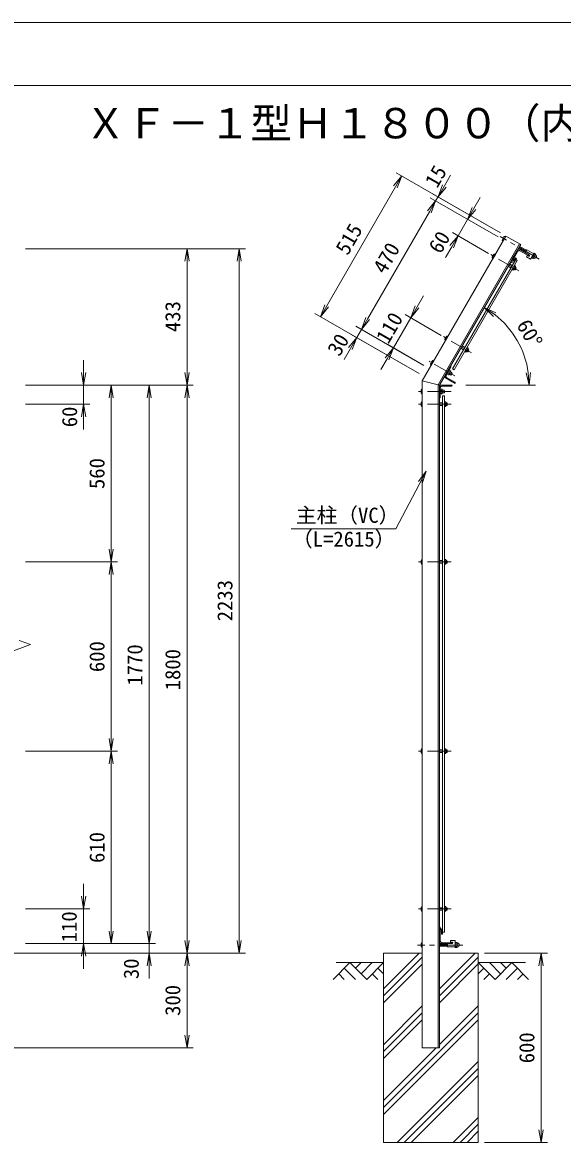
# Model space of a CAD drawing. Units: millimetres, scale not verified. Extents: x -4200 to 4200, y -2970 to 2970.
# Drawn here: x -950 to 760, y -590 to 2970 of the extents above; entities that cross this region are included whole.
import ezdxf
from ezdxf.enums import TextEntityAlignment as Align

# ---------------------------------------------------------------- set-up
doc = ezdxf.new("R2010")
doc.units = ezdxf.units.MM
doc.header["$LTSCALE"] = 15
doc.linetypes.add('CHAIN1', pattern=[8, 5, -1, 1, -1])
doc.layers.add('0-1_D-TTL-TXT', color=7, linetype='Continuous')
for name, color, linetype, lineweight in [('0-2_D-STR-DIM', 7, 'Continuous', 9), ('0-3_0', 7, 'Continuous', 9), ('0-4_D-STR3', 3, 'Continuous', 9), ('0-5_D-BMK', 2, 'CHAIN1', 9), ('0-6_D-STR-TXT', 7, 'Continuous', 9), ('0-7_D-STR1', 1, 'Continuous', 9), ('0-8_D-BGD', 7, 'Continuous', 9), ('0-9_D-STR4', 7, 'Continuous', 9), ('0-A_D-DCR-HCH', 7, 'Continuous', 9), ('0-C_D-TTL', 2, 'Continuous', 9)]:
    doc.layers.add(name, color=color, linetype=linetype, lineweight=lineweight)
doc.styles.add('ＭＳ ゴシック', font='')
doc.styles.get('ＭＳ ゴシック').set_extended_font_data('MS Gothic')

# ---------------------------------------------------------------- blocks, each defined once
blk = doc.blocks.new('_Open')
at = {"layer": '0-3_0'}
blk.add_line((-15, 2.5), (0, 0), dxfattribs=at)
blk.add_lwpolyline([(-15, -2.5), (0, 0), (-15, 0)], dxfattribs=at)

msp = doc.modelspace()

# ---------------------------------------------------------------- linework, layer by layer
at = {"layer": '0-2_D-STR-DIM'}
for p, q in [((563.45, 2303), (233.62, 2493.43)), ((385.76, 2451.77), (405.76, 2486.42)), ((230.94, 2448.79), (13.44, 2072.06)), ((563.45, 2303), (348.44, 2427.13)), ((555.95, 2290.01), (340.94, 2414.14)), ((555.95, 2290.01), (340.94, 2414.14)), ((358.26, 2404.14), (365.76, 2417.13)), ((479.28, 2380.46), (499.28, 2415.1)), ((143.26, 2031.75), (338.26, 2369.5)), ((338.26, 2369.5), (318.26, 2334.86)), ((555.95, 2290.01), (441.96, 2355.82)), ((459.28, 2345.82), (429.28, 2293.86)), ((525.95, 2238.05), (411.96, 2303.86)), ((-940.31, 2253), (-409.26, 2253)), ((-920.31, 2253), (-244.1, 2253)), ((409.28, 2259.22), (389.28, 2224.58)), ((-429.26, 1860), (-429.26, 2213)), ((-264.1, 2213), (-264.1, 60)), ((299.28, 2068.69), (319.28, 2103.33)), ((143.26, 2031.75), (163.26, 2066.39)), ((472.46, 1997.41), (522.3, 2083.73)), ((305.95, 1857), (-23.88, 2047.42)), ((224.28, 1938.79), (279.28, 2034.05)), ((375.95, 1978.24), (261.96, 2044.05)), ((320.95, 1882.98), (105.94, 2007.11)), ((320.95, 1882.98), (105.94, 2007.11)), ((123.26, 1997.11), (108.26, 1971.13)), ((305.95, 1857), (90.94, 1981.13)), ((88.26, 1936.49), (68.26, 1901.85)), ((320.95, 1882.98), (206.96, 1948.79)), ((-756.79, 1860), (-756.79, 1900)), ((204.28, 1904.15), (184.28, 1869.51)), ((-940.31, 1820), (-649.26, 1820)), ((-940.31, 1820), (-529.26, 1820)), ((-940.31, 1820), (-409.26, 1820)), ((-920.31, 1820), (-736.79, 1820)), ((-920.31, 1820), (-409.26, 1820)), ((-756.79, 1820), (-756.79, 1760)), ((453.41, 1820), (674.57, 1820)), ((-940.31, 1760), (-736.79, 1760)), ((-669.26, 1300), (-669.26, 1780)), ((-549.26, 1780), (-549.26, 90)), ((-429.26, 1780), (-429.26, 60)), ((-756.79, 1720), (-756.79, 1680)), ((-940.31, 1260), (-649.26, 1260)), ((-940.31, 1260), (-649.26, 1260)), ((-669.26, 700), (-669.26, 1220)), ((-995.55, 972.17), (-925.07, 997.82)), ((-925.07, 997.82), (-960.31, 1010.65)), ((-940.31, 660), (-649.26, 660)), ((-940.31, 660), (-649.26, 660)), ((-669.26, 90), (-669.26, 620)), ((-756.79, 200), (-756.79, 240)), ((-940.31, 160), (-736.79, 160)), ((-756.79, 50), (-756.79, 160)), ((-549.26, 90), (-549.26, 130)), ((-940.31, 50), (-649.26, 50)), ((-940.31, 50), (-529.26, 50)), ((-940.31, 50), (-529.26, 50)), ((-920.31, 50), (-736.79, 50)), ((-549.26, 50), (-549.26, 20)), ((-1292.54, 20), (-409.26, 20)), ((-1290.31, 20), (-529.26, 20)), ((-1290.31, 20), (-409.26, 20)), ((-1270.31, 20), (-244.1, 20)), ((-756.79, 10), (-756.79, -30)), ((513.03, 20), (712.05, 20)), ((-549.26, -20), (-549.26, -60)), ((-429.26, -20), (-429.26, -240)), ((692.05, -540), (692.05, -20)), ((-1395.31, -280), (-409.26, -280)), ((513.03, -580), (712.05, -580))]:
    msp.add_line(p, q, dxfattribs=at)
msp.add_arc((370.03, 1820), 284.53, 8.06138, 51.93862, dxfattribs=at)
at = {"layer": '0-4_D-STR3'}
for p, q in [((574.56, 2290.24), (569.56, 2281.58)), ((579.52, 2290.84), (571.52, 2276.98)), ((578.65, 2291.34), (579.52, 2290.84)), ((570.65, 2277.48), (571.52, 2276.98)), ((620.28, 2253.44), (642.15, 2240.82)), ((620.66, 2254.09), (642.53, 2241.47)), ((623.91, 2259.72), (645.78, 2247.1)), ((624.28, 2260.37), (646.15, 2247.75)), ((647.15, 2249.48), (641.9, 2240.39)), ((668.8, 2236.98), (647.15, 2249.48)), ((611.69, 2218.57), (411.7, 1872.16)), ((616.89, 2215.57), (416.89, 1869.16)), ((542.31, 2234.38), (537.31, 2225.72)), ((538.4, 2221.62), (539.27, 2221.12)), ((547.27, 2234.98), (539.27, 2221.12)), ((546.4, 2235.48), (547.27, 2234.98)), ((611.69, 2218.57), (616.89, 2215.57)), ((654.68, 2233.01), (641.9, 2240.39)), ((648.31, 2231.49), (645.81, 2227.16)), ((658.8, 2219.66), (645.81, 2227.16)), ((652.43, 2229.11), (648.31, 2231.49)), ((668.8, 2236.98), (658.8, 2219.66)), ((662.62, 2224.27), (666.52, 2222.02)), ((668.92, 2237.18), (662.75, 2226.49)), ((668.92, 2237.18), (662.75, 2226.49)), ((668.54, 2225.52), (664.64, 2227.77)), ((674.55, 2233.93), (668.38, 2223.24)), ((674.55, 2233.93), (668.38, 2223.24)), ((672.59, 2232.54), (668.69, 2234.79)), ((670.72, 2238.3), (674.62, 2236.05)), ((588.03, 2197.58), (596.69, 2192.58)), ((592.03, 2204.51), (600.69, 2199.51)), ((600.14, 2186.55), (603.41, 2184.66)), ((602.01, 2189.8), (605.28, 2187.91)), ((603.41, 2184.66), (604.66, 2185.39)), ((604.66, 2185.39), (610.91, 2196.21)), ((605.77, 2196.3), (609.04, 2194.41)), ((605.79, 2187.33), (608.65, 2185.68)), ((607.64, 2199.55), (610.91, 2197.66)), ((612.65, 2192.61), (608.65, 2185.68)), ((608.65, 2185.68), (610.29, 2186.12)), ((609.79, 2194.26), (612.65, 2192.61)), ((613.09, 2190.97), (610.29, 2186.12)), ((610.91, 2197.66), (610.91, 2196.21)), ((610.91, 2197.66), (610.91, 2196.21)), ((612.65, 2192.61), (613.09, 2190.97)), ((392.31, 1974.57), (387.31, 1965.91)), ((388.4, 1961.81), (389.27, 1961.31)), ((397.27, 1975.17), (389.27, 1961.31)), ((396.4, 1975.67), (397.27, 1975.17)), ((438.03, 1937.78), (446.69, 1932.78)), ((442.03, 1944.71), (450.69, 1939.71)), ((450.14, 1926.74), (453.41, 1924.85)), ((452.01, 1929.99), (455.28, 1928.1)), ((453.41, 1924.85), (454.66, 1925.58)), ((454.66, 1925.58), (460.91, 1936.4)), ((455.77, 1936.49), (459.04, 1934.6)), ((455.79, 1927.53), (458.65, 1925.88)), ((457.64, 1939.74), (460.91, 1937.85)), ((462.65, 1932.81), (458.65, 1925.88)), ((458.65, 1925.88), (460.29, 1926.32)), ((459.79, 1934.46), (462.65, 1932.81)), ((463.09, 1931.17), (460.29, 1926.32)), ((460.91, 1937.85), (460.91, 1936.4)), ((460.91, 1937.85), (460.91, 1936.4)), ((462.65, 1932.81), (463.09, 1931.17)), ((347.31, 1896.63), (342.31, 1887.97)), ((352.27, 1897.23), (344.27, 1883.37)), ((351.4, 1897.73), (352.27, 1897.23)), ((343.4, 1883.87), (344.27, 1883.37)), ((393.88, 1855.3), (398.45, 1852.66)), ((395.76, 1858.55), (400.33, 1855.91)), ((398.45, 1852.66), (399.7, 1853.39)), ((399.51, 1865.05), (404.08, 1862.41)), ((399.7, 1853.39), (405.95, 1864.21)), ((400.83, 1855.33), (405.85, 1852.43)), ((401.39, 1868.3), (405.95, 1865.66)), ((404.83, 1862.26), (409.85, 1859.36)), ((409.85, 1859.36), (405.85, 1852.43)), ((405.85, 1852.43), (407.49, 1852.87)), ((405.95, 1865.66), (405.95, 1864.21)), ((405.95, 1865.66), (405.95, 1864.21)), ((410.29, 1857.72), (407.49, 1852.87)), ((409.85, 1859.36), (410.29, 1857.72)), ((411.69, 1872.16), (416.89, 1869.16)), ((312.03, 1805), (312.03, 1795)), ((315.03, 1808), (316.03, 1808)), ((315.03, 1792), (316.03, 1792)), ((316.03, 1808), (316.03, 1792)), ((373.03, 1807.5), (378.31, 1807.5)), ((373.03, 1803.75), (378.31, 1803.75)), ((373.03, 1796.24), (378.31, 1796.24)), ((373.03, 1792.49), (378.31, 1792.49)), ((378.31, 1807.5), (379.04, 1806.25)), ((378.31, 1807.5), (379.04, 1806.25)), ((378.31, 1792.49), (379.04, 1793.75)), ((379.04, 1793.75), (379.04, 1806.25)), ((379.04, 1804), (384.84, 1804)), ((379.04, 1796), (384.84, 1796)), ((380.03, 1786), (380.03, 86)), ((380.03, 1786), (386.03, 1786)), ((384.84, 1804), (386.04, 1802.8)), ((384.84, 1804), (384.84, 1796)), ((384.84, 1796), (386.04, 1797.2)), ((386.03, 1786), (386.03, 86)), ((386.04, 1802.8), (386.04, 1797.2)), ((312.03, 1765), (312.03, 1755)), ((315.03, 1768), (316.03, 1768)), ((315.03, 1752), (316.03, 1752)), ((316.03, 1768), (316.03, 1752)), ((370.03, 1764), (380.03, 1764)), ((370.03, 1756), (380.03, 1756)), ((386.03, 1767.5), (389.81, 1767.5)), ((386.03, 1763.75), (389.81, 1763.75)), ((386.03, 1756.24), (389.81, 1756.24)), ((386.03, 1752.49), (389.81, 1752.49)), ((389.81, 1767.5), (390.53, 1766.25)), ((389.81, 1767.5), (390.53, 1766.25)), ((389.81, 1752.49), (390.53, 1753.75)), ((390.53, 1753.75), (390.53, 1766.25)), ((390.53, 1764), (393.83, 1764)), ((390.53, 1756), (393.83, 1756)), ((393.83, 1764), (395.03, 1762.8)), ((393.83, 1764), (393.83, 1756)), ((393.83, 1756), (395.03, 1757.2)), ((395.03, 1762.8), (395.03, 1757.2)), ((312.03, 1265), (312.03, 1255)), ((315.03, 1268), (316.03, 1268)), ((315.03, 1252), (316.03, 1252)), ((316.03, 1268), (316.03, 1252)), ((370.03, 1264), (380.03, 1264)), ((370.03, 1256), (380.03, 1256)), ((386.03, 1267.5), (389.81, 1267.5)), ((386.03, 1263.75), (389.81, 1263.75)), ((386.03, 1256.24), (389.81, 1256.24)), ((386.03, 1252.49), (389.81, 1252.49)), ((389.81, 1267.5), (390.53, 1266.25)), ((389.81, 1267.5), (390.53, 1266.25)), ((389.81, 1252.49), (390.53, 1253.75)), ((390.53, 1253.75), (390.53, 1266.25)), ((390.53, 1264), (393.83, 1264)), ((390.53, 1256), (393.83, 1256)), ((393.83, 1264), (395.03, 1262.8)), ((393.83, 1264), (393.83, 1256)), ((393.83, 1256), (395.03, 1257.2)), ((395.03, 1262.8), (395.03, 1257.2)), ((312.03, 665), (312.03, 655)), ((315.03, 668), (316.03, 668)), ((315.03, 652), (316.03, 652)), ((316.03, 668), (316.03, 652)), ((370.03, 664), (380.03, 664)), ((370.03, 656), (380.03, 656)), ((386.03, 667.5), (389.81, 667.5)), ((386.03, 663.75), (389.81, 663.75)), ((386.03, 656.24), (389.81, 656.24)), ((386.03, 652.49), (389.81, 652.49)), ((389.81, 667.5), (390.53, 666.25)), ((389.81, 667.5), (390.53, 666.25)), ((389.81, 652.49), (390.53, 653.75)), ((390.53, 653.75), (390.53, 666.25)), ((390.53, 664), (393.83, 664)), ((390.53, 656), (393.83, 656)), ((393.83, 664), (395.03, 662.8)), ((393.83, 664), (393.83, 656)), ((393.83, 656), (395.03, 657.2)), ((395.03, 662.8), (395.03, 657.2)), ((312.03, 165), (312.03, 155)), ((315.03, 168), (316.03, 168)), ((315.03, 152), (316.03, 152)), ((316.03, 168), (316.03, 152)), ((370.03, 164), (380.03, 164)), ((370.03, 156), (380.03, 156)), ((386.03, 167.5), (389.81, 167.5)), ((386.03, 163.75), (389.81, 163.75)), ((386.03, 156.24), (389.81, 156.24)), ((386.03, 152.49), (389.81, 152.49)), ((389.81, 167.5), (390.53, 166.25)), ((389.81, 167.5), (390.53, 166.25)), ((389.81, 152.49), (390.53, 153.75)), ((390.53, 153.75), (390.53, 166.25)), ((390.53, 164), (393.83, 164)), ((390.53, 156), (393.83, 156)), ((393.83, 164), (395.03, 162.8)), ((393.83, 164), (393.83, 156)), ((393.83, 156), (395.03, 157.2)), ((395.03, 162.8), (395.03, 157.2)), ((380.03, 86), (386.03, 86)), ((312.03, 50.5), (312.03, 40.5)), ((315.03, 53.5), (316.03, 53.5)), ((315.03, 37.5), (316.03, 37.5)), ((316.03, 53.5), (316.03, 37.5)), ((370.03, 49.5), (395.28, 49.5)), ((370.03, 48.75), (395.28, 48.75)), ((370.03, 42.25), (395.28, 42.25)), ((370.03, 41.5), (395.28, 41.5)), ((410.03, 50), (395.28, 50)), ((395.28, 39.5), (395.28, 50)), ((420.28, 39.5), (395.28, 39.5)), ((420.28, 59.5), (405.28, 59.5)), ((405.28, 54.5), (405.28, 59.5)), ((410.03, 54.5), (405.28, 54.5)), ((420.28, 39.5), (420.28, 59.5)), ((420.28, 39.26), (420.28, 51.61)), ((420.28, 39.26), (420.28, 51.61)), ((421.28, 53.6), (425.78, 53.6)), ((425.78, 49.55), (421.28, 49.55)), ((425.78, 41.45), (421.28, 41.45)), ((421.28, 37.4), (425.78, 37.4)), ((426.78, 39.26), (426.78, 51.61)), ((426.78, 39.26), (426.78, 51.61))]:
    msp.add_line(p, q, dxfattribs=at)
for centre, radius, start, end in [((572.15, 2280.08), 3, 150, 240), ((577.15, 2288.74), 3, 60, 150), ((539.9, 2224.22), 3, 150, 240), ((544.9, 2232.88), 3, 60, 150), ((653.55, 2231.06), 2.25, 240, 60), ((664.97, 2225.25), 2.55, 97.42505, 202.57495), ((673.34, 2227.43), 8.7, 122.26063, 177.73937), ((666.19, 2224.55), 2.55, 277.42505, 22.57495), ((668.28, 2222.33), 0.5, 67.16806, 133.42019), ((671, 2228.78), 6.5, 247.16806, 52.83194), ((671.04, 2235.77), 2.54, 97.21089, 202.78911), ((663.9, 2232.88), 8.7, 302.26063, 357.73937), ((672.27, 2235.06), 2.54, 277.21089, 22.78911), ((675.23, 2234.36), 0.5, 159.83916, 232.83194), ((601.97, 2187.66), 3.32, 295.61585, 4.38416), ((596.91, 2197.08), 12.42, 312.4121, 347.5879), ((607.6, 2197.41), 3.32, 295.61586, 4.38414), ((389.9, 1964.41), 3, 150, 240), ((394.9, 1973.07), 3, 60, 150), ((451.97, 1927.85), 3.32, 295.61585, 4.38416), ((446.91, 1937.27), 12.42, 312.4121, 347.5879), ((457.6, 1937.6), 3.32, 295.61586, 4.38414), ((344.9, 1886.47), 3, 150, 240), ((349.9, 1895.13), 3, 60, 150), ((397.01, 1855.66), 3.32, 295.61585, 4.38416), ((391.95, 1865.08), 12.42, 312.4121, 347.5879), ((402.64, 1865.41), 3.32, 295.61586, 4.38414), ((315.03, 1805), 3, 90, 180), ((315.03, 1795), 3, 180, 270), ((375.57, 1805.63), 3.32, 325.61586, 34.38414), ((366.47, 1800), 12.42, 342.4121, 17.5879), ((375.57, 1794.37), 3.32, 325.61585, 34.38416), ((315.03, 1765), 3, 90, 180), ((315.03, 1755), 3, 180, 270), ((387.07, 1765.63), 3.32, 325.61586, 34.38414), ((377.97, 1760), 12.42, 342.4121, 17.5879), ((387.07, 1754.37), 3.32, 325.61585, 34.38416), ((315.03, 1265), 3, 90, 180), ((315.03, 1255), 3, 180, 270), ((387.07, 1265.63), 3.32, 325.61586, 34.38414), ((377.97, 1260), 12.42, 342.4121, 17.5879), ((387.07, 1254.37), 3.32, 325.61585, 34.38416), ((315.03, 665), 3, 90, 180), ((315.03, 655), 3, 180, 270), ((387.07, 665.63), 3.32, 325.61586, 34.38414), ((377.97, 660), 12.42, 342.4121, 17.5879), ((387.07, 654.37), 3.32, 325.61585, 34.38416), ((315.03, 165), 3, 90, 180), ((315.03, 155), 3, 180, 270), ((387.07, 165.63), 3.32, 325.61586, 34.38414), ((377.97, 160), 12.42, 342.4121, 17.5879), ((387.07, 154.37), 3.32, 325.61585, 34.38416), ((315.03, 50.5), 3, 90, 180), ((315.03, 40.5), 3, 180, 270), ((410.03, 52.25), 2.25, 270, 90), ((422.83, 51.57), 2.55, 127.42505, 232.57495), ((422.82, 39.42), 2.54, 127.21089, 232.78911), ((428.99, 45.5), 8.7, 152.26063, 207.73937), ((418.08, 45.5), 8.7, 332.26063, 27.73937), ((424.24, 51.57), 2.55, 307.42505, 52.57495), ((424.25, 39.42), 2.54, 307.21089, 52.78911), ((427.16, 38.55), 0.5, 97.16806, 170.16084), ((427.16, 52.44), 0.5, 196.57981, 262.83194), ((426.28, 45.5), 6.5, 277.16806, 82.83194)]:
    msp.add_arc(centre, radius, start, end, dxfattribs=at)
at = {"layer": '0-5_D-BMK'}
for p, q in [((686.57, 2219.79), (562.53, 2291.41)), ((622.08, 2182.55), (532.88, 2234.05)), ((472.08, 1922.74), (382.88, 1974.24)), ((418.87, 1849.54), (337.88, 1896.3)), ((407.03, 1800), (304.03, 1800)), ((407.03, 1760), (304.03, 1760)), ((407.03, 1260), (304.03, 1260)), ((407.03, 660), (304.03, 660)), ((407.03, 160), (304.03, 160)), ((444.27, 45.5), (301.03, 45.5))]:
    msp.add_line(p, q, dxfattribs=at)
at = {"layer": '0-6_D-STR-TXT'}
msp.add_lwpolyline([(-98.97, 1364.49), (232.41, 1364.49), (326.91, 1545.8)], dxfattribs=at)
at = {"layer": '0-7_D-STR1'}
for p, q in [((316.03, 1834.47), (580.77, 2293)), ((366.03, 1821.07), (624.07, 2268)), ((617.53, 2248.68), (600.03, 2218.37)), ((618.88, 2245.02), (603.63, 2218.6)), ((654.68, 2233.01), (624.36, 2250.51)), ((651.44, 2231.41), (625.03, 2246.66)), ((608.38, 2212.83), (593.47, 2207.01)), ((595.76, 2210.97), (593.47, 2207.01)), ((606.35, 2215.3), (595.76, 2210.97)), ((600.9, 2217.87), (600.03, 2218.37)), ((611.29, 2223.86), (606.35, 2215.3)), ((613.88, 2222.36), (608.38, 2212.83)), ((611.29, 2223.86), (613.88, 2222.36)), ((654.18, 2232.14), (654.68, 2233.01)), ((387.53, 1850.31), (405.03, 1880.62)), ((391.38, 1850.97), (406.63, 1877.39)), ((405.9, 1880.12), (405.03, 1880.62)), ((316.03, -280), (316.03, 1834.47)), ((316.03, 1834.47), (370.03, 1820)), ((366.03, -280), (366.03, 1821.07)), ((370.03, -280), (370.03, 1820)), ((410.03, 1820), (375.03, 1820)), ((408.03, 1817), (377.53, 1817)), ((419.68, 1825.98), (389.36, 1843.48)), ((419.44, 1829.58), (393.03, 1844.83)), ((410.03, 1819), (410.03, 1820)), ((420.18, 1826.84), (419.68, 1825.98)), ((370.03, 1815), (370.03, 1780)), ((373.03, 1812.5), (373.03, 1782)), ((371.03, 1780), (370.03, 1780)), ((370.03, 1771.45), (370.03, 1766.88)), ((380.03, 90.73), (370.03, 103.23)), ((371.03, 90), (370.03, 90)), ((370.03, 55), (370.03, 90)), ((373.03, 57.5), (373.03, 88)), ((377.03, 79.73), (377.03, 89.61)), ((377.03, 79.73), (380.03, 79.73)), ((380.03, 79.73), (380.03, 90.73)), ((410.03, 50), (375.03, 50)), ((408.03, 53), (377.53, 53)), ((410.03, 51), (410.03, 50)), ((370.03, -280), (316.03, -280))]:
    msp.add_line(p, q, dxfattribs=at)
for points in [[(370.03, 1820), (627.53, 2266), (580.77, 2293)], [(377.03, 89.61), (370.03, 98.66), (370.03, 103.23)]]:
    msp.add_lwpolyline(points, dxfattribs=at)
for centre, radius, start, end in [((621.86, 2246.18), 5, 60, 150), ((622.78, 2242.77), 4.5, 60, 150), ((601.9, 2219.6), 2, 240, 330), ((652.44, 2233.14), 2, 240, 330), ((404.9, 1878.39), 2, 330, 60), ((375.03, 1815), 5, 90, 180), ((377.53, 1812.5), 4.5, 90, 180), ((391.86, 1847.81), 5, 150, 240), ((395.28, 1848.72), 4.5, 150, 240), ((408.03, 1819), 2, 270, 0), ((418.44, 1827.84), 2, 330, 60), ((371.03, 1782), 2, 270, 0), ((371.03, 88), 2, 0, 90), ((375.03, 55), 5, 180, 270), ((377.53, 57.5), 4.5, 180, 270), ((408.03, 51), 2, 0, 90)]:
    msp.add_arc(centre, radius, start, end, dxfattribs=at)
at = {"layer": '0-8_D-BGD'}
for p, q in [((43.03, -10), (193.03, -10)), ((643.03, -10), (493.03, -10))]:
    msp.add_line(p, q, dxfattribs=at)
at = {"layer": '0-9_D-STR4'}
for p, q in [((193.03, 20), (193.03, -580)), ((316.03, 20), (193.03, 20)), ((493.03, 20), (370.03, 20)), ((493.03, 20), (493.03, -580)), ((493.03, -580), (193.03, -580))]:
    msp.add_line(p, q, dxfattribs=at)
at = {"layer": '0-A_D-DCR-HCH'}
for p, q in [((193.03, -93.49), (306.52, 20)), ((193.03, -115.59), (316.03, 7.41)), ((370.03, -93.27), (483.3, 20)), ((370.03, -115.36), (493.03, 7.64)), ((86.61, -10), (33.4, -63.21)), ((68.87, -27.74), (104.51, -63.21)), ((86.61, -10), (139.82, -63.21)), ((104.35, -27.74), (122.09, -10)), ((122.09, -45.48), (157.56, -10)), ((139.82, -63.21), (193.03, -10)), ((175.3, -27.74), (193.03, -45.4)), ((193.03, -137.68), (316.03, -14.68)), ((370.03, -137.46), (493.03, -14.46)), ((546.25, -63.21), (493.03, -10)), ((510.77, -27.74), (493.03, -45.4)), ((563.98, -45.48), (528.51, -10)), ((599.46, -10), (546.25, -63.21)), ((581.81, -27.83), (563.98, -10)), ((617.2, -27.74), (581.56, -63.21)), ((599.46, -10), (652.67, -63.21)), ((51.14, -45.48), (68.95, -63.21)), ((157.56, -45.48), (175.38, -63.21)), ((528.51, -45.48), (510.69, -63.21)), ((634.93, -45.48), (617.11, -63.21)), ((193.03, -270.27), (316.03, -147.27)), ((193.03, -469.14), (493.03, -169.14)), ((193.03, -292.36), (316.03, -169.36)), ((370.03, -270.04), (493.03, -147.04)), ((193.03, -491.24), (493.03, -191.24)), ((193.03, -314.46), (316.03, -191.46)), ((193.03, -447.04), (360.08, -280)), ((236.85, -580), (493.03, -323.82)), ((258.95, -580), (493.03, -345.92)), ((281.05, -580), (493.03, -368.01)), ((413.63, -580), (493.03, -500.6)), ((435.73, -580), (493.03, -522.69)), ((457.82, -580), (493.03, -544.79))]:
    msp.add_line(p, q, dxfattribs=at)
at = {"layer": '0-C_D-TTL', "color": 7}
msp.add_lwpolyline([(-4199.79, -2969.94), (4200.21, -2969.94), (4200.21, 2970.06), (-4199.79, 2970.06)], close=True, dxfattribs=at)
at = {"layer": '0-C_D-TTL'}
msp.add_lwpolyline([(-3899.79, 2770.06), (3900.21, 2770.06), (3900.21, -2769.94), (-3899.79, -2769.94)], close=True, dxfattribs=at)

# ---------------------------------------------------------------- block references
at = {"layer": '0-2_D-STR-DIM', "xscale": 2.666667, "yscale": 2.666667}
for p, rotation in [((250.94, 2483.43), 60), ((365.76, 2417.13), 240), ((358.26, 2404.14), 60), ((358.26, 2404.14), 60), ((459.28, 2345.82), 240), ((429.28, 2293.86), 60), ((-429.26, 2253), 90), ((-264.1, 2253), 90), ((-6.56, 2037.42), 240), ((279.28, 2034.05), 240), ((512.3, 2066.41), 145.96931), ((123.26, 1997.11), 240), ((123.26, 1997.11), 240), ((108.26, 1971.13), 60), ((224.28, 1938.79), 60), ((-756.79, 1820), 270), ((-429.26, 1820), 270), ((654.57, 1820), 274.03069), ((-669.26, 1820), 90), ((-549.26, 1820), 90), ((-429.26, 1820), 90), ((-756.79, 1760), 90), ((-669.26, 1260), 270), ((-669.26, 1260), 90), ((-669.26, 660), 270), ((-669.26, 660), 90), ((-756.79, 160), 270), ((-669.26, 50), 270), ((-549.26, 50), 270), ((-549.26, 50), 270), ((-756.79, 50), 90), ((-429.26, 20), 270), ((-264.1, 20), 270), ((-549.26, 20), 90), ((-429.26, 20), 90), ((692.05, 20), 90), ((-429.26, -280), 270), ((692.05, -580), 270)]:
    msp.add_blockref('_Open', p, dxfattribs=dict(at, rotation=rotation))
at = {"layer": '0-6_D-STR-TXT', "xscale": 2.666667, "yscale": 2.666667, "rotation": 62.47173}
msp.add_blockref('_Open', (327.83, 1547.57), dxfattribs=at)

# ---------------------------------------------------------------- texts
at = {"layer": '0-1_D-TTL-TXT', "style": 'ＭＳ ゴシック'}
msp.add_text('ＸＦ－１型Ｈ１８００（内忍）', height=96.22, dxfattribs=at).set_placement((-753.3, 2573.79), align=Align.BOTTOM_LEFT)
at = {"layer": '0-2_D-STR-DIM', "style": 'ＭＳ ゴシック'}
for s, rotation, p in [('15', 60, (375.38, 2434.92)), ('515', 60, (92.24, 2222.04)), ('60', 60, (386.64, 2226.34)), ('470', 60, (210.67, 2162)), ('433', 90, (-436.01, 1988.65)), ('110', 60, (220.57, 1940.73)), ('60°', 300, (600.27, 2003.79)), ('30', 60, (66.3, 1901.32)), ('60', 90, (-762.8, 1687)), ('560', 90, (-676.01, 1491.12)), ('2233', 90, (-270.85, 1071.9)), ('600', 90, (-676.01, 910.75)), ('1770', 90, (-556.01, 868.1)), ('1800', 90, (-436.01, 853.1)), ('610', 90, (-676.01, 305.75)), ('110', 90, (-764.02, 54.35)), ('30', 90, (-567.53, -62.42)), ('300', 90, (-436.01, -178.88)), ('600', 90, (685.3, -329.25))]:
    msp.add_text(s, height=48.06, rotation=rotation, dxfattribs=at).set_placement(p, align=Align.BOTTOM_LEFT)
at = {"layer": '0-6_D-STR-TXT', "style": 'ＭＳ ゴシック'}
for s, p in [('主柱（VC）', (-84.35, 1369.46)), ('（L=2615）', (-96.61, 1294.14))]:
    msp.add_text(s, height=48.06, dxfattribs=at).set_placement(p, align=Align.BOTTOM_LEFT)

doc.saveas('drawing.dxf')
